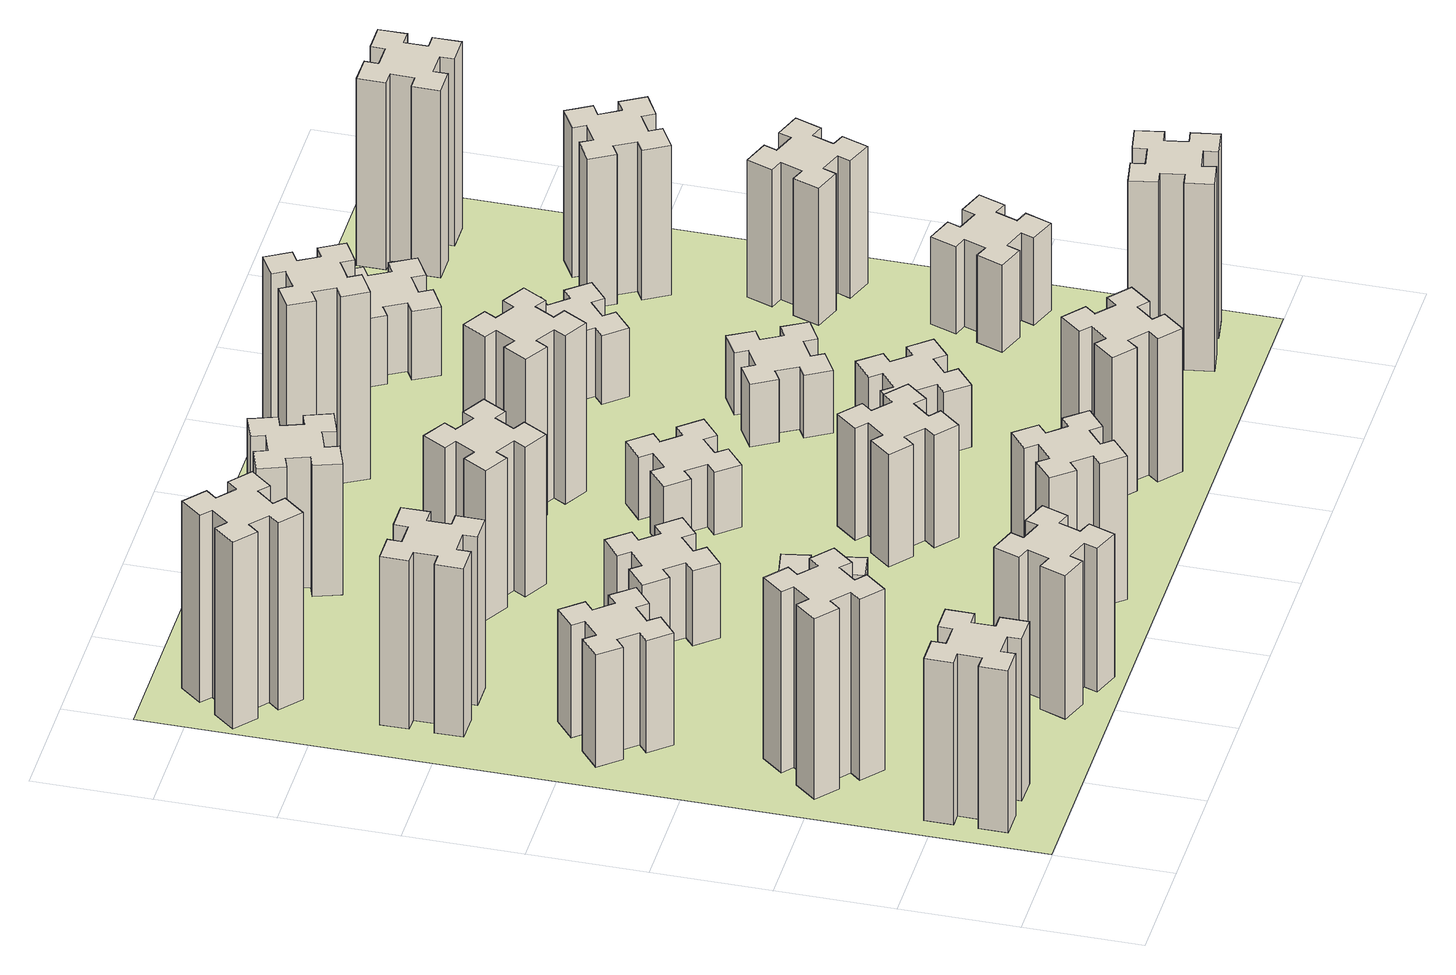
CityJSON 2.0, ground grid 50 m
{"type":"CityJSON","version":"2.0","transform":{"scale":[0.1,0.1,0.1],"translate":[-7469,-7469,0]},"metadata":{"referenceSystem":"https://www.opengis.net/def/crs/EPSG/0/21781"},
"CityObjects":{
"building1":{"type":"Building","attributes":{"class":"1000","function":"1000","usage":"1000","yearOfConstruction":2016,"roofType":"1000","measuredHeight":78,"storeysAboveGround":30,"storeysBelowGround":0},"geometry":[{"type":"Solid","lod":"1","boundaries":[[[[0,1,2,3,4,5,6,7,8,9,10,11,12,13,14,15,16,17,18,19]],[[17,16,20,21]],[[16,15,22,20]],[[15,14,23,22]],[[14,13,24,23]],[[13,12,25,24]],[[12,11,26,25]],[[11,10,27,26]],[[10,9,28,27]],[[9,8,29,28]],[[8,7,30,29]],[[7,6,31,30]],[[6,5,32,31]],[[5,4,33,32]],[[4,3,34,33]],[[3,2,35,34]],[[2,1,36,35]],[[1,0,37,36]],[[0,19,38,37]],[[19,18,39,38]],[[18,17,21,39]],[[24,25,26,27,28,29,30,31,32,33,34,35,36,37,38,39,21,20,22,23]]]]}]},
"building2":{"type":"Building","attributes":{"class":"1000","function":"1000","usage":"1000","yearOfConstruction":2016,"roofType":"1000","measuredHeight":87,"storeysAboveGround":30,"storeysBelowGround":0},"geometry":[{"type":"Solid","lod":"1","boundaries":[[[[40,41,42,43,44,45,46,47,48,49,50,51,52,53,54,55,56,57,58,59]],[[57,56,60,61]],[[56,55,62,60]],[[55,54,63,62]],[[54,53,64,63]],[[53,52,65,64]],[[52,51,66,65]],[[51,50,67,66]],[[50,49,68,67]],[[49,48,69,68]],[[48,47,70,69]],[[47,46,71,70]],[[46,45,72,71]],[[45,44,73,72]],[[44,43,74,73]],[[43,42,75,74]],[[42,41,76,75]],[[41,40,77,76]],[[40,59,78,77]],[[59,58,79,78]],[[58,57,61,79]],[[64,65,66,67,68,69,70,71,72,73,74,75,76,77,78,79,61,60,62,63]]]]}]},
"building3":{"type":"Building","attributes":{"class":"1000","function":"1000","usage":"1000","yearOfConstruction":2016,"roofType":"1000","measuredHeight":54,"storeysAboveGround":30,"storeysBelowGround":0},"geometry":[{"type":"Solid","lod":"1","boundaries":[[[[80,81,82,83,84,85,86,87,88,89,90,91,92,93,94,95,96,97,98,99]],[[97,96,100,101]],[[96,95,102,100]],[[95,94,103,102]],[[94,93,104,103]],[[93,92,105,104]],[[92,91,106,105]],[[91,90,107,106]],[[90,89,108,107]],[[89,88,109,108]],[[88,87,110,109]],[[87,86,111,110]],[[86,85,112,111]],[[85,84,113,112]],[[84,83,114,113]],[[83,82,115,114]],[[82,81,116,115]],[[81,80,117,116]],[[80,99,118,117]],[[99,98,119,118]],[[98,97,101,119]],[[104,105,106,107,108,109,110,111,112,113,114,115,116,117,118,119,101,100,102,103]]]]}]},
"building4":{"type":"Building","attributes":{"class":"1000","function":"1000","usage":"1000","yearOfConstruction":2016,"roofType":"1000","measuredHeight":81,"storeysAboveGround":30,"storeysBelowGround":0},"geometry":[{"type":"Solid","lod":"1","boundaries":[[[[120,121,122,123,124,125,126,127,128,129,130,131,132,133,134,135,136,137,138,139]],[[137,136,140,141]],[[136,135,142,140]],[[135,134,143,142]],[[134,133,144,143]],[[133,132,145,144]],[[132,131,146,145]],[[131,130,147,146]],[[130,129,148,147]],[[129,128,149,148]],[[128,127,150,149]],[[127,126,151,150]],[[126,125,152,151]],[[125,124,153,152]],[[124,123,154,153]],[[123,122,155,154]],[[122,121,156,155]],[[121,120,157,156]],[[120,139,158,157]],[[139,138,159,158]],[[138,137,141,159]],[[144,145,146,147,148,149,150,151,152,153,154,155,156,157,158,159,141,140,142,143]]]]}]},
"building5":{"type":"Building","attributes":{"class":"1000","function":"1000","usage":"1000","yearOfConstruction":2016,"roofType":"1000","measuredHeight":69,"storeysAboveGround":30,"storeysBelowGround":0},"geometry":[{"type":"Solid","lod":"1","boundaries":[[[[160,161,162,163,164,165,166,167,168,169,170,171,172,173,174,175,176,177,178,179]],[[177,176,180,181]],[[176,175,182,180]],[[175,174,183,182]],[[174,173,184,183]],[[173,172,185,184]],[[172,171,186,185]],[[171,170,187,186]],[[170,169,188,187]],[[169,168,189,188]],[[168,167,190,189]],[[167,166,191,190]],[[166,165,192,191]],[[165,164,193,192]],[[164,163,194,193]],[[163,162,195,194]],[[162,161,196,195]],[[161,160,197,196]],[[160,179,198,197]],[[179,178,199,198]],[[178,177,181,199]],[[184,185,186,187,188,189,190,191,192,193,194,195,196,197,198,199,181,180,182,183]]]]}]},
"building6":{"type":"Building","attributes":{"class":"1000","function":"1000","usage":"1000","yearOfConstruction":2016,"roofType":"1000","measuredHeight":90,"storeysAboveGround":30,"storeysBelowGround":0},"geometry":[{"type":"Solid","lod":"1","boundaries":[[[[200,201,202,203,204,205,206,207,208,209,210,211,212,213,214,215,216,217,218,219]],[[217,216,220,221]],[[216,215,222,220]],[[215,214,223,222]],[[214,213,224,223]],[[213,212,225,224]],[[212,211,226,225]],[[211,210,227,226]],[[210,209,228,227]],[[209,208,229,228]],[[208,207,230,229]],[[207,206,231,230]],[[206,205,232,231]],[[205,204,233,232]],[[204,203,234,233]],[[203,202,235,234]],[[202,201,236,235]],[[201,200,237,236]],[[200,219,238,237]],[[219,218,239,238]],[[218,217,221,239]],[[224,225,226,227,228,229,230,231,232,233,234,235,236,237,238,239,221,220,222,223]]]]}]},
"building7":{"type":"Building","attributes":{"class":"1000","function":"1000","usage":"1000","yearOfConstruction":2016,"roofType":"1000","measuredHeight":33,"storeysAboveGround":30,"storeysBelowGround":0},"geometry":[{"type":"Solid","lod":"1","boundaries":[[[[240,241,242,243,244,245,246,247,248,249,250,251,252,253,254,255,256,257,258,259]],[[257,256,260,261]],[[256,255,262,260]],[[255,254,263,262]],[[254,253,264,263]],[[253,252,265,264]],[[252,251,266,265]],[[251,250,267,266]],[[250,249,268,267]],[[249,248,269,268]],[[248,247,270,269]],[[247,246,271,270]],[[246,245,272,271]],[[245,244,273,272]],[[244,243,274,273]],[[243,242,275,274]],[[242,241,276,275]],[[241,240,277,276]],[[240,259,278,277]],[[259,258,279,278]],[[258,257,261,279]],[[264,265,266,267,268,269,270,271,272,273,274,275,276,277,278,279,261,260,262,263]]]]}]},
"building8":{"type":"Building","attributes":{"class":"1000","function":"1000","usage":"1000","yearOfConstruction":2016,"roofType":"1000","measuredHeight":36,"storeysAboveGround":30,"storeysBelowGround":0},"geometry":[{"type":"Solid","lod":"1","boundaries":[[[[280,281,282,283,284,285,286,287,288,289,290,291,292,293,294,295,296,297,298,299]],[[297,296,300,301]],[[296,295,302,300]],[[295,294,303,302]],[[294,293,304,303]],[[293,292,305,304]],[[292,291,306,305]],[[291,290,307,306]],[[290,289,308,307]],[[289,288,309,308]],[[288,287,310,309]],[[287,286,311,310]],[[286,285,312,311]],[[285,284,313,312]],[[284,283,314,313]],[[283,282,315,314]],[[282,281,316,315]],[[281,280,317,316]],[[280,299,318,317]],[[299,298,319,318]],[[298,297,301,319]],[[304,305,306,307,308,309,310,311,312,313,314,315,316,317,318,319,301,300,302,303]]]]}]},
"building9":{"type":"Building","attributes":{"class":"1000","function":"1000","usage":"1000","yearOfConstruction":2016,"roofType":"1000","measuredHeight":69,"storeysAboveGround":30,"storeysBelowGround":0},"geometry":[{"type":"Solid","lod":"1","boundaries":[[[[320,321,322,323,324,325,326,327,328,329,330,331,332,333,334,335,336,337,338,339]],[[337,336,340,341]],[[336,335,342,340]],[[335,334,343,342]],[[334,333,344,343]],[[333,332,345,344]],[[332,331,346,345]],[[331,330,347,346]],[[330,329,348,347]],[[329,328,349,348]],[[328,327,350,349]],[[327,326,351,350]],[[326,325,352,351]],[[325,324,353,352]],[[324,323,354,353]],[[323,322,355,354]],[[322,321,356,355]],[[321,320,357,356]],[[320,339,358,357]],[[339,338,359,358]],[[338,337,341,359]],[[344,345,346,347,348,349,350,351,352,353,354,355,356,357,358,359,341,340,342,343]]]]}]},
"building10":{"type":"Building","attributes":{"class":"1000","function":"1000","usage":"1000","yearOfConstruction":2016,"roofType":"1000","measuredHeight":72,"storeysAboveGround":30,"storeysBelowGround":0},"geometry":[{"type":"Solid","lod":"1","boundaries":[[[[360,361,362,363,364,365,366,367,368,369,370,371,372,373,374,375,376,377,378,379]],[[377,376,380,381]],[[376,375,382,380]],[[375,374,383,382]],[[374,373,384,383]],[[373,372,385,384]],[[372,371,386,385]],[[371,370,387,386]],[[370,369,388,387]],[[369,368,389,388]],[[368,367,390,389]],[[367,366,391,390]],[[366,365,392,391]],[[365,364,393,392]],[[364,363,394,393]],[[363,362,395,394]],[[362,361,396,395]],[[361,360,397,396]],[[360,379,398,397]],[[379,378,399,398]],[[378,377,381,399]],[[384,385,386,387,388,389,390,391,392,393,394,395,396,397,398,399,381,380,382,383]]]]}]},
"building11":{"type":"Building","attributes":{"class":"1000","function":"1000","usage":"1000","yearOfConstruction":2016,"roofType":"1000","measuredHeight":63,"storeysAboveGround":30,"storeysBelowGround":0},"geometry":[{"type":"Solid","lod":"1","boundaries":[[[[400,401,402,403,404,405,406,407,408,409,410,411,412,413,414,415,416,417,418,419]],[[417,416,420,421]],[[416,415,422,420]],[[415,414,423,422]],[[414,413,424,423]],[[413,412,425,424]],[[412,411,426,425]],[[411,410,427,426]],[[410,409,428,427]],[[409,408,429,428]],[[408,407,430,429]],[[407,406,431,430]],[[406,405,432,431]],[[405,404,433,432]],[[404,403,434,433]],[[403,402,435,434]],[[402,401,436,435]],[[401,400,437,436]],[[400,419,438,437]],[[419,418,439,438]],[[418,417,421,439]],[[424,425,426,427,428,429,430,431,432,433,434,435,436,437,438,439,421,420,422,423]]]]}]},
"building12":{"type":"Building","attributes":{"class":"1000","function":"1000","usage":"1000","yearOfConstruction":2016,"roofType":"1000","measuredHeight":54,"storeysAboveGround":30,"storeysBelowGround":0},"geometry":[{"type":"Solid","lod":"1","boundaries":[[[[440,441,442,443,444,445,446,447,448,449,450,451,452,453,454,455,456,457,458,459]],[[457,456,460,461]],[[456,455,462,460]],[[455,454,463,462]],[[454,453,464,463]],[[453,452,465,464]],[[452,451,466,465]],[[451,450,467,466]],[[450,449,468,467]],[[449,448,469,468]],[[448,447,470,469]],[[447,446,471,470]],[[446,445,472,471]],[[445,444,473,472]],[[444,443,474,473]],[[443,442,475,474]],[[442,441,476,475]],[[441,440,477,476]],[[440,459,478,477]],[[459,458,479,478]],[[458,457,461,479]],[[464,465,466,467,468,469,470,471,472,473,474,475,476,477,478,479,461,460,462,463]]]]}]},
"building13":{"type":"Building","attributes":{"class":"1000","function":"1000","usage":"1000","yearOfConstruction":2016,"roofType":"1000","measuredHeight":30,"storeysAboveGround":30,"storeysBelowGround":0},"geometry":[{"type":"Solid","lod":"1","boundaries":[[[[480,481,482,483,484,485,486,487,488,489,490,491,492,493,494,495,496,497,498,499]],[[497,496,500,501]],[[496,495,502,500]],[[495,494,503,502]],[[494,493,504,503]],[[493,492,505,504]],[[492,491,506,505]],[[491,490,507,506]],[[490,489,508,507]],[[489,488,509,508]],[[488,487,510,509]],[[487,486,511,510]],[[486,485,512,511]],[[485,484,513,512]],[[484,483,514,513]],[[483,482,515,514]],[[482,481,516,515]],[[481,480,517,516]],[[480,499,518,517]],[[499,498,519,518]],[[498,497,501,519]],[[504,505,506,507,508,509,510,511,512,513,514,515,516,517,518,519,501,500,502,503]]]]}]},
"building14":{"type":"Building","attributes":{"class":"1000","function":"1000","usage":"1000","yearOfConstruction":2016,"roofType":"1000","measuredHeight":81,"storeysAboveGround":30,"storeysBelowGround":0},"geometry":[{"type":"Solid","lod":"1","boundaries":[[[[520,521,522,523,524,525,526,527,528,529,530,531,532,533,534,535,536,537,538,539]],[[537,536,540,541]],[[536,535,542,540]],[[535,534,543,542]],[[534,533,544,543]],[[533,532,545,544]],[[532,531,546,545]],[[531,530,547,546]],[[530,529,548,547]],[[529,528,549,548]],[[528,527,550,549]],[[527,526,551,550]],[[526,525,552,551]],[[525,524,553,552]],[[524,523,554,553]],[[523,522,555,554]],[[522,521,556,555]],[[521,520,557,556]],[[520,539,558,557]],[[539,538,559,558]],[[538,537,541,559]],[[544,545,546,547,548,549,550,551,552,553,554,555,556,557,558,559,541,540,542,543]]]]}]},
"building15":{"type":"Building","attributes":{"class":"1000","function":"1000","usage":"1000","yearOfConstruction":2016,"roofType":"1000","measuredHeight":69,"storeysAboveGround":30,"storeysBelowGround":0},"geometry":[{"type":"Solid","lod":"1","boundaries":[[[[560,561,562,563,564,565,566,567,568,569,570,571,572,573,574,575,576,577,578,579]],[[577,576,580,581]],[[576,575,582,580]],[[575,574,583,582]],[[574,573,584,583]],[[573,572,585,584]],[[572,571,586,585]],[[571,570,587,586]],[[570,569,588,587]],[[569,568,589,588]],[[568,567,590,589]],[[567,566,591,590]],[[566,565,592,591]],[[565,564,593,592]],[[564,563,594,593]],[[563,562,595,594]],[[562,561,596,595]],[[561,560,597,596]],[[560,579,598,597]],[[579,578,599,598]],[[578,577,581,599]],[[584,585,586,587,588,589,590,591,592,593,594,595,596,597,598,599,581,580,582,583]]]]}]},
"building16":{"type":"Building","attributes":{"class":"1000","function":"1000","usage":"1000","yearOfConstruction":2016,"roofType":"1000","measuredHeight":90,"storeysAboveGround":30,"storeysBelowGround":0},"geometry":[{"type":"Solid","lod":"1","boundaries":[[[[600,601,602,603,604,605,606,607,608,609,610,611,612,613,614,615,616,617,618,619]],[[617,616,620,621]],[[616,615,622,620]],[[615,614,623,622]],[[614,613,624,623]],[[613,612,625,624]],[[612,611,626,625]],[[611,610,627,626]],[[610,609,628,627]],[[609,608,629,628]],[[608,607,630,629]],[[607,606,631,630]],[[606,605,632,631]],[[605,604,633,632]],[[604,603,634,633]],[[603,602,635,634]],[[602,601,636,635]],[[601,600,637,636]],[[600,619,638,637]],[[619,618,639,638]],[[618,617,621,639]],[[624,625,626,627,628,629,630,631,632,633,634,635,636,637,638,639,621,620,622,623]]]]}]},
"building17":{"type":"Building","attributes":{"class":"1000","function":"1000","usage":"1000","yearOfConstruction":2016,"roofType":"1000","measuredHeight":30,"storeysAboveGround":30,"storeysBelowGround":0},"geometry":[{"type":"Solid","lod":"1","boundaries":[[[[640,641,642,643,644,645,646,647,648,649,650,651,652,653,654,655,656,657,658,659]],[[657,656,660,661]],[[656,655,662,660]],[[655,654,663,662]],[[654,653,664,663]],[[653,652,665,664]],[[652,651,666,665]],[[651,650,667,666]],[[650,649,668,667]],[[649,648,669,668]],[[648,647,670,669]],[[647,646,671,670]],[[646,645,672,671]],[[645,644,673,672]],[[644,643,674,673]],[[643,642,675,674]],[[642,641,676,675]],[[641,640,677,676]],[[640,659,678,677]],[[659,658,679,678]],[[658,657,661,679]],[[664,665,666,667,668,669,670,671,672,673,674,675,676,677,678,679,661,660,662,663]]]]}]},
"building18":{"type":"Building","attributes":{"class":"1000","function":"1000","usage":"1000","yearOfConstruction":2016,"roofType":"1000","measuredHeight":30,"storeysAboveGround":30,"storeysBelowGround":0},"geometry":[{"type":"Solid","lod":"1","boundaries":[[[[680,681,682,683,684,685,686,687,688,689,690,691,692,693,694,695,696,697,698,699]],[[697,696,700,701]],[[696,695,702,700]],[[695,694,703,702]],[[694,693,704,703]],[[693,692,705,704]],[[692,691,706,705]],[[691,690,707,706]],[[690,689,708,707]],[[689,688,709,708]],[[688,687,710,709]],[[687,686,711,710]],[[686,685,712,711]],[[685,684,713,712]],[[684,683,714,713]],[[683,682,715,714]],[[682,681,716,715]],[[681,680,717,716]],[[680,699,718,717]],[[699,698,719,718]],[[698,697,701,719]],[[704,705,706,707,708,709,710,711,712,713,714,715,716,717,718,719,701,700,702,703]]]]}]},
"building19":{"type":"Building","attributes":{"class":"1000","function":"1000","usage":"1000","yearOfConstruction":2016,"roofType":"1000","measuredHeight":33,"storeysAboveGround":30,"storeysBelowGround":0},"geometry":[{"type":"Solid","lod":"1","boundaries":[[[[720,721,722,723,724,725,726,727,728,729,730,731,732,733,734,735,736,737,738,739]],[[737,736,740,741]],[[736,735,742,740]],[[735,734,743,742]],[[734,733,744,743]],[[733,732,745,744]],[[732,731,746,745]],[[731,730,747,746]],[[730,729,748,747]],[[729,728,749,748]],[[728,727,750,749]],[[727,726,751,750]],[[726,725,752,751]],[[725,724,753,752]],[[724,723,754,753]],[[723,722,755,754]],[[722,721,756,755]],[[721,720,757,756]],[[720,739,758,757]],[[739,738,759,758]],[[738,737,741,759]],[[744,745,746,747,748,749,750,751,752,753,754,755,756,757,758,759,741,740,742,743]]]]}]},
"building20":{"type":"Building","attributes":{"class":"1000","function":"1000","usage":"1000","yearOfConstruction":2016,"roofType":"1000","measuredHeight":90,"storeysAboveGround":30,"storeysBelowGround":0},"geometry":[{"type":"Solid","lod":"1","boundaries":[[[[760,761,762,763,764,765,766,767,768,769,770,771,772,773,774,775,776,777,778,779]],[[777,776,780,781]],[[776,775,782,780]],[[775,774,783,782]],[[774,773,784,783]],[[773,772,785,784]],[[772,771,786,785]],[[771,770,787,786]],[[770,769,788,787]],[[769,768,789,788]],[[768,767,790,789]],[[767,766,791,790]],[[766,765,792,791]],[[765,764,793,792]],[[764,763,794,793]],[[763,762,795,794]],[[762,761,796,795]],[[761,760,797,796]],[[760,779,798,797]],[[779,778,799,798]],[[778,777,781,799]],[[784,785,786,787,788,789,790,791,792,793,794,795,796,797,798,799,781,780,782,783]]]]}]},
"building21":{"type":"Building","attributes":{"class":"1000","function":"1000","usage":"1000","yearOfConstruction":2016,"roofType":"1000","measuredHeight":33,"storeysAboveGround":30,"storeysBelowGround":0},"geometry":[{"type":"Solid","lod":"1","boundaries":[[[[800,801,802,803,804,805,806,807,808,809,810,811,812,813,814,815,816,817,818,819]],[[817,816,820,821]],[[816,815,822,820]],[[815,814,823,822]],[[814,813,824,823]],[[813,812,825,824]],[[812,811,826,825]],[[811,810,827,826]],[[810,809,828,827]],[[809,808,829,828]],[[808,807,830,829]],[[807,806,831,830]],[[806,805,832,831]],[[805,804,833,832]],[[804,803,834,833]],[[803,802,835,834]],[[802,801,836,835]],[[801,800,837,836]],[[800,819,838,837]],[[819,818,839,838]],[[818,817,821,839]],[[824,825,826,827,828,829,830,831,832,833,834,835,836,837,838,839,821,820,822,823]]]]}]},
"building22":{"type":"Building","attributes":{"class":"1000","function":"1000","usage":"1000","yearOfConstruction":2016,"roofType":"1000","measuredHeight":42,"storeysAboveGround":30,"storeysBelowGround":0},"geometry":[{"type":"Solid","lod":"1","boundaries":[[[[840,841,842,843,844,845,846,847,848,849,850,851,852,853,854,855,856,857,858,859]],[[857,856,860,861]],[[856,855,862,860]],[[855,854,863,862]],[[854,853,864,863]],[[853,852,865,864]],[[852,851,866,865]],[[851,850,867,866]],[[850,849,868,867]],[[849,848,869,868]],[[848,847,870,869]],[[847,846,871,870]],[[846,845,872,871]],[[845,844,873,872]],[[844,843,874,873]],[[843,842,875,874]],[[842,841,876,875]],[[841,840,877,876]],[[840,859,878,877]],[[859,858,879,878]],[[858,857,861,879]],[[864,865,866,867,868,869,870,871,872,873,874,875,876,877,878,879,861,860,862,863]]]]}]},
"building23":{"type":"Building","attributes":{"class":"1000","function":"1000","usage":"1000","yearOfConstruction":2016,"roofType":"1000","measuredHeight":66,"storeysAboveGround":30,"storeysBelowGround":0},"geometry":[{"type":"Solid","lod":"1","boundaries":[[[[880,881,882,883,884,885,886,887,888,889,890,891,892,893,894,895,896,897,898,899]],[[897,896,900,901]],[[896,895,902,900]],[[895,894,903,902]],[[894,893,904,903]],[[893,892,905,904]],[[892,891,906,905]],[[891,890,907,906]],[[890,889,908,907]],[[889,888,909,908]],[[888,887,910,909]],[[887,886,911,910]],[[886,885,912,911]],[[885,884,913,912]],[[884,883,914,913]],[[883,882,915,914]],[[882,881,916,915]],[[881,880,917,916]],[[880,899,918,917]],[[899,898,919,918]],[[898,897,901,919]],[[904,905,906,907,908,909,910,911,912,913,914,915,916,917,918,919,901,900,902,903]]]]}]},
"building24":{"type":"Building","attributes":{"class":"1000","function":"1000","usage":"1000","yearOfConstruction":2016,"roofType":"1000","measuredHeight":72,"storeysAboveGround":30,"storeysBelowGround":0},"geometry":[{"type":"Solid","lod":"1","boundaries":[[[[920,921,922,923,924,925,926,927,928,929,930,931,932,933,934,935,936,937,938,939]],[[937,936,940,941]],[[936,935,942,940]],[[935,934,943,942]],[[934,933,944,943]],[[933,932,945,944]],[[932,931,946,945]],[[931,930,947,946]],[[930,929,948,947]],[[929,928,949,948]],[[928,927,950,949]],[[927,926,951,950]],[[926,925,952,951]],[[925,924,953,952]],[[924,923,954,953]],[[923,922,955,954]],[[922,921,956,955]],[[921,920,957,956]],[[920,939,958,957]],[[939,938,959,958]],[[938,937,941,959]],[[944,945,946,947,948,949,950,951,952,953,954,955,956,957,958,959,941,940,942,943]]]]}]},
"building25":{"type":"Building","attributes":{"class":"1000","function":"1000","usage":"1000","yearOfConstruction":2016,"roofType":"1000","measuredHeight":90,"storeysAboveGround":30,"storeysBelowGround":0},"geometry":[{"type":"Solid","lod":"1","boundaries":[[[[960,961,962,963,964,965,966,967,968,969,970,971,972,973,974,975,976,977,978,979]],[[977,976,980,981]],[[976,975,982,980]],[[975,974,983,982]],[[974,973,984,983]],[[973,972,985,984]],[[972,971,986,985]],[[971,970,987,986]],[[970,969,988,987]],[[969,968,989,988]],[[968,967,990,989]],[[967,966,991,990]],[[966,965,992,991]],[[965,964,993,992]],[[964,963,994,993]],[[963,962,995,994]],[[962,961,996,995]],[[961,960,997,996]],[[960,979,998,997]],[[979,978,999,998]],[[978,977,981,999]],[[984,985,986,987,988,989,990,991,992,993,994,995,996,997,998,999,981,980,982,983]]]]}]},
"landuse1":{"type":"LandUse","attributes":{"name":"plot1","function":"1010"},"geometry":[{"type":"MultiSurface","lod":"1","boundaries":[[[1000,1001,1002,1003]]]}]}
},
"vertices":[
[165,425,0],[165,325,0],[105,325,0],[105,205,0],[225,205,0],[225,265,0],[325,265,0],[325,205,0],[445,205,0],[445,325,0],[385,325,0],[385,425,0],[445,425,0],[445,545,0],[325,545,0],[325,485,0],[225,485,0],[225,545,0],[105,545,0],[105,425,0],[225,485,780],[225,545,780],[325,485,780],[325,545,780],[445,545,780],[445,425,780],[385,425,780],[385,325,780],[445,325,780],[445,205,780],[325,205,780],[325,265,780],[225,265,780],[225,205,780],[105,205,780],[105,325,780],[165,325,780],[165,425,780],[105,425,780],[105,545,780],
[484,1067,0],[408,1132,0],[446,1178,0],[354,1255,0],[277,1163,0],[323,1124,0],[259,1048,0],[213,1086,0],[136,994,0],[228,917,0],[266,963,0],[343,899,0],[304,853,0],[396,776,0],[473,868,0],[427,906,0],[492,983,0],[538,944,0],[615,1036,0],[523,1113,0],[492,983,870],[538,944,870],[427,906,870],[473,868,870],[396,776,870],[304,853,870],[343,899,870],[266,963,870],[228,917,870],[136,994,870],[213,1086,870],[259,1048,870],[323,1124,870],[277,1163,870],[354,1255,870],[446,1178,870],[408,1132,870],[484,1067,870],[523,1113,870],[615,1036,870],
[492,1888,0],[427,1964,0],[473,2003,0],[396,2095,0],[304,2018,0],[343,1972,0],[266,1907,0],[228,1953,0],[136,1876,0],[213,1784,0],[259,1823,0],[323,1746,0],[277,1708,0],[354,1616,0],[446,1693,0],[408,1739,0],[484,1803,0],[523,1757,0],[615,1834,0],[538,1926,0],[484,1803,540],[523,1757,540],[408,1739,540],[446,1693,540],[354,1616,540],[277,1708,540],[323,1746,540],[259,1823,540],[213,1784,540],[136,1876,540],[228,1953,540],[266,1907,540],[343,1972,540],[304,2018,540],[396,2095,540],[473,2003,540],[427,1964,540],[492,1888,540],[538,1926,540],[615,1834,540],
[485,2545,0],[485,2645,0],[545,2645,0],[545,2765,0],[425,2765,0],[425,2705,0],[325,2705,0],[325,2765,0],[205,2765,0],[205,2645,0],[265,2645,0],[265,2545,0],[205,2545,0],[205,2425,0],[325,2425,0],[325,2485,0],[425,2485,0],[425,2425,0],[545,2425,0],[545,2545,0],[425,2485,810],[425,2425,810],[325,2485,810],[325,2425,810],[205,2425,810],[205,2545,810],[265,2545,810],[265,2645,810],[205,2645,810],[205,2765,810],[325,2765,810],[325,2705,810],[425,2705,810],[425,2765,810],[545,2765,810],[545,2645,810],[485,2645,810],[485,2545,810],[545,2545,810],[545,2425,810],
[1029,360,0],[995,266,0],[939,287,0],[897,174,0],[1010,133,0],[1031,189,0],[1125,155,0],[1104,99,0],[1217,57,0],[1258,170,0],[1202,191,0],[1236,285,0],[1292,264,0],[1333,377,0],[1220,418,0],[1200,362,0],[1106,396,0],[1127,452,0],[1014,493,0],[973,380,0],[1106,396,690],[1127,452,690],[1200,362,690],[1220,418,690],[1333,377,690],[1292,264,690],[1236,285,690],[1202,191,690],[1258,170,690],[1217,57,690],[1104,99,690],[1125,155,690],[1031,189,690],[1010,133,690],[897,174,690],[939,287,690],[995,266,690],[1029,360,690],[973,380,690],[1014,493,690],
[384,3387,0],[308,3452,0],[346,3498,0],[254,3575,0],[177,3483,0],[223,3444,0],[159,3368,0],[113,3406,0],[36,3314,0],[128,3237,0],[166,3283,0],[243,3219,0],[204,3173,0],[296,3096,0],[373,3188,0],[327,3226,0],[392,3303,0],[438,3264,0],[515,3356,0],[423,3433,0],[392,3303,900],[438,3264,900],[327,3226,900],[373,3188,900],[296,3096,900],[204,3173,900],[243,3219,900],[166,3283,900],[128,3237,900],[36,3314,900],[113,3406,900],[159,3368,900],[223,3444,900],[177,3483,900],[254,3575,900],[346,3498,900],[308,3452,900],[384,3387,900],[423,3433,900],[515,3356,900],
[1145,1332,0],[1047,1315,0],[1037,1374,0],[918,1353,0],[939,1235,0],[998,1245,0],[1016,1147,0],[957,1137,0],[977,1018,0],[1096,1039,0],[1085,1098,0],[1184,1116,0],[1194,1057,0],[1312,1077,0],[1291,1196,0],[1232,1185,0],[1215,1284,0],[1274,1294,0],[1253,1412,0],[1135,1391,0],[1215,1284,330],[1274,1294,330],[1232,1185,330],[1291,1196,330],[1312,1077,330],[1194,1057,330],[1184,1116,330],[1085,1098,330],[1096,1039,330],[977,1018,330],[957,1137,330],[1016,1147,330],[998,1245,330],[939,1235,330],[918,1353,330],[1037,1374,330],[1047,1315,330],[1145,1332,330],[1135,1391,330],[1253,1412,330],
[1083,1972,0],[1006,1907,0],[968,1953,0],[876,1876,0],[953,1784,0],[999,1823,0],[1063,1746,0],[1017,1708,0],[1094,1616,0],[1186,1693,0],[1148,1739,0],[1224,1803,0],[1263,1757,0],[1355,1834,0],[1278,1926,0],[1232,1888,0],[1167,1964,0],[1213,2003,0],[1136,2095,0],[1044,2018,0],[1167,1964,360],[1213,2003,360],[1232,1888,360],[1278,1926,360],[1355,1834,360],[1263,1757,360],[1224,1803,360],[1148,1739,360],[1186,1693,360],[1094,1616,360],[1017,1708,360],[1063,1746,360],[999,1823,360],[953,1784,360],[876,1876,360],[968,1953,360],[1006,1907,360],[1083,1972,360],[1044,2018,360],[1136,2095,360],
[1639,343,0],[1703,266,0],[1657,228,0],[1734,136,0],[1826,213,0],[1788,259,0],[1864,323,0],[1903,277,0],[1995,354,0],[1918,446,0],[1872,408,0],[1807,484,0],[1853,523,0],[1776,615,0],[1684,538,0],[1723,492,0],[1646,427,0],[1608,473,0],[1516,396,0],[1593,304,0],[1646,427,690],[1608,473,690],[1723,492,690],[1684,538,690],[1776,615,690],[1853,523,690],[1807,484,690],[1872,408,690],[1918,446,690],[1995,354,690],[1903,277,690],[1864,323,690],[1788,259,690],[1826,213,690],[1734,136,690],[1657,228,690],[1703,266,690],[1639,343,690],[1593,304,690],[1516,396,690],
[1314,2666,0],[1227,2716,0],[1257,2768,0],[1153,2828,0],[1093,2724,0],[1145,2694,0],[1095,2607,0],[1043,2637,0],[983,2533,0],[1087,2473,0],[1117,2525,0],[1204,2475,0],[1174,2423,0],[1278,2363,0],[1338,2467,0],[1286,2497,0],[1336,2584,0],[1388,2554,0],[1448,2658,0],[1344,2718,0],[1336,2584,720],[1388,2554,720],[1286,2497,720],[1338,2467,720],[1278,2363,720],[1174,2423,720],[1204,2475,720],[1117,2525,720],[1087,2473,720],[983,2533,720],[1043,2637,720],[1095,2607,720],[1145,2694,720],[1093,2724,720],[1153,2828,720],[1257,2768,720],[1227,2716,720],[1314,2666,720],[1344,2718,720],[1448,2658,720],
[1125,3456,0],[1031,3422,0],[1010,3478,0],[897,3437,0],[939,3324,0],[995,3345,0],[1029,3251,0],[973,3230,0],[1014,3117,0],[1127,3159,0],[1106,3215,0],[1200,3249,0],[1220,3193,0],[1333,3234,0],[1292,3347,0],[1236,3326,0],[1202,3420,0],[1258,3440,0],[1217,3553,0],[1104,3512,0],[1202,3420,630],[1258,3440,630],[1236,3326,630],[1292,3347,630],[1333,3234,630],[1220,3193,630],[1200,3249,630],[1106,3215,630],[1127,3159,630],[1014,3117,630],[973,3230,630],[1029,3251,630],[995,3345,630],[939,3324,630],[897,3437,630],[1010,3478,630],[1031,3422,630],[1125,3456,630],[1104,3512,630],[1217,3553,630],
[1846,1063,0],[1923,999,0],[1884,953,0],[1976,876,0],[2053,968,0],[2007,1006,0],[2072,1083,0],[2118,1044,0],[2195,1136,0],[2103,1213,0],[2064,1167,0],[1988,1232,0],[2026,1278,0],[1934,1355,0],[1857,1263,0],[1903,1224,0],[1839,1148,0],[1793,1186,0],[1716,1094,0],[1808,1017,0],[1839,1148,540],[1793,1186,540],[1903,1224,540],[1857,1263,540],[1934,1355,540],[2026,1278,540],[1988,1232,540],[2064,1167,540],[2103,1213,540],[2195,1136,540],[2118,1044,540],[2072,1083,540],[2007,1006,540],[2053,968,540],[1976,876,540],[1884,953,540],[1923,999,540],[1846,1063,540],[1808,1017,540],[1716,1094,540],
[1972,1988,0],[1907,2064,0],[1953,2103,0],[1876,2195,0],[1784,2118,0],[1823,2072,0],[1746,2007,0],[1708,2053,0],[1616,1976,0],[1693,1884,0],[1739,1923,0],[1803,1846,0],[1757,1808,0],[1834,1716,0],[1926,1793,0],[1888,1839,0],[1964,1903,0],[2003,1857,0],[2095,1934,0],[2018,2026,0],[1964,1903,300],[2003,1857,300],[1888,1839,300],[1926,1793,300],[1834,1716,300],[1757,1808,300],[1803,1846,300],[1739,1923,300],[1693,1884,300],[1616,1976,300],[1708,2053,300],[1746,2007,300],[1823,2072,300],[1784,2118,300],[1876,2195,300],[1953,2103,300],[1907,2064,300],[1972,1988,300],[2018,2026,300],[2095,1934,300],
[1926,2497,0],[1976,2584,0],[2028,2554,0],[2088,2658,0],[1984,2718,0],[1954,2666,0],[1867,2716,0],[1897,2768,0],[1793,2828,0],[1733,2724,0],[1785,2694,0],[1735,2607,0],[1683,2637,0],[1623,2533,0],[1727,2473,0],[1757,2525,0],[1844,2475,0],[1814,2423,0],[1918,2363,0],[1978,2467,0],[1844,2475,810],[1814,2423,810],[1757,2525,810],[1727,2473,810],[1623,2533,810],[1683,2637,810],[1735,2607,810],[1785,2694,810],[1733,2724,810],[1793,2828,810],[1897,2768,810],[1867,2716,810],[1954,2666,810],[1984,2718,810],[2088,2658,810],[2028,2554,810],[1976,2584,810],[1926,2497,810],[1978,2467,810],[1918,2363,810],
[2486,323,0],[2563,259,0],[2524,213,0],[2616,136,0],[2693,228,0],[2647,266,0],[2712,343,0],[2758,304,0],[2835,396,0],[2743,473,0],[2704,427,0],[2628,492,0],[2666,538,0],[2574,615,0],[2497,523,0],[2543,484,0],[2479,408,0],[2433,446,0],[2356,354,0],[2448,277,0],[2479,408,690],[2433,446,690],[2543,484,690],[2497,523,690],[2574,615,690],[2666,538,690],[2628,492,690],[2704,427,690],[2743,473,690],[2835,396,690],[2758,304,690],[2712,343,690],[2647,266,690],[2693,228,690],[2616,136,690],[2524,213,690],[2563,259,690],[2486,323,690],[2448,277,690],[2356,354,690],
[1844,3556,0],[1757,3506,0],[1727,3558,0],[1623,3498,0],[1683,3394,0],[1735,3424,0],[1785,3337,0],[1733,3307,0],[1793,3203,0],[1897,3263,0],[1867,3315,0],[1954,3365,0],[1984,3313,0],[2088,3373,0],[2028,3477,0],[1976,3447,0],[1926,3534,0],[1978,3564,0],[1918,3668,0],[1814,3608,0],[1926,3534,900],[1978,3564,900],[1976,3447,900],[2028,3477,900],[2088,3373,900],[1984,3313,900],[1954,3365,900],[1867,3315,900],[1897,3263,900],[1793,3203,900],[1733,3307,900],[1785,3337,900],[1735,3424,900],[1683,3394,900],[1623,3498,900],[1727,3558,900],[1757,3506,900],[1844,3556,900],[1814,3608,900],[1918,3668,900],
[2628,1099,0],[2704,1163,0],[2743,1117,0],[2835,1194,0],[2758,1286,0],[2712,1248,0],[2647,1324,0],[2693,1363,0],[2616,1455,0],[2524,1378,0],[2563,1332,0],[2486,1267,0],[2448,1313,0],[2356,1236,0],[2433,1144,0],[2479,1183,0],[2543,1106,0],[2497,1068,0],[2574,976,0],[2666,1053,0],[2543,1106,300],[2497,1068,300],[2479,1183,300],[2433,1144,300],[2356,1236,300],[2448,1313,300],[2486,1267,300],[2563,1332,300],[2524,1378,300],[2616,1455,300],[2693,1363,300],[2647,1324,300],[2712,1248,300],[2758,1286,300],[2835,1194,300],[2743,1117,300],[2704,1163,300],[2628,1099,300],[2666,1053,300],[2574,976,300],
[2475,1744,0],[2525,1657,0],[2473,1627,0],[2533,1523,0],[2637,1583,0],[2607,1635,0],[2694,1685,0],[2724,1633,0],[2828,1693,0],[2768,1797,0],[2716,1767,0],[2666,1854,0],[2718,1884,0],[2658,1988,0],[2554,1928,0],[2584,1876,0],[2497,1826,0],[2467,1878,0],[2363,1818,0],[2423,1714,0],[2497,1826,300],[2467,1878,300],[2584,1876,300],[2554,1928,300],[2658,1988,300],[2718,1884,300],[2666,1854,300],[2716,1767,300],[2768,1797,300],[2828,1693,300],[2724,1633,300],[2694,1685,300],[2607,1635,300],[2637,1583,300],[2533,1523,300],[2473,1627,300],[2525,1657,300],[2475,1744,300],[2423,1714,300],[2363,1818,300],
[2563,2712,0],[2486,2647,0],[2448,2693,0],[2356,2616,0],[2433,2524,0],[2479,2563,0],[2543,2486,0],[2497,2448,0],[2574,2356,0],[2666,2433,0],[2628,2479,0],[2704,2543,0],[2743,2497,0],[2835,2574,0],[2758,2666,0],[2712,2628,0],[2647,2704,0],[2693,2743,0],[2616,2835,0],[2524,2758,0],[2647,2704,330],[2693,2743,330],[2712,2628,330],[2758,2666,330],[2835,2574,330],[2743,2497,330],[2704,2543,330],[2628,2479,330],[2666,2433,330],[2574,2356,330],[2497,2448,330],[2543,2486,330],[2479,2563,330],[2433,2524,330],[2356,2616,330],[2448,2693,330],[2486,2647,330],[2563,2712,330],[2524,2758,330],[2616,2835,330],
[3465,492,0],[3367,475,0],[3357,534,0],[3238,513,0],[3259,395,0],[3318,405,0],[3336,307,0],[3277,297,0],[3297,178,0],[3416,199,0],[3405,258,0],[3504,276,0],[3514,217,0],[3632,237,0],[3611,356,0],[3552,345,0],[3535,444,0],[3594,454,0],[3573,572,0],[3455,551,0],[3535,444,900],[3594,454,900],[3552,345,900],[3611,356,900],[3632,237,900],[3514,217,900],[3504,276,900],[3405,258,900],[3416,199,900],[3297,178,900],[3277,297,900],[3336,307,900],[3318,405,900],[3259,395,900],[3238,513,900],[3357,534,900],[3367,475,900],[3465,492,900],[3455,551,900],[3573,572,900],
[2716,3347,0],[2666,3434,0],[2718,3464,0],[2658,3568,0],[2554,3508,0],[2584,3456,0],[2497,3406,0],[2467,3458,0],[2363,3398,0],[2423,3294,0],[2475,3324,0],[2525,3237,0],[2473,3207,0],[2533,3103,0],[2637,3163,0],[2607,3215,0],[2694,3265,0],[2724,3213,0],[2828,3273,0],[2768,3377,0],[2694,3265,330],[2724,3213,330],[2607,3215,330],[2637,3163,330],[2533,3103,330],[2473,3207,330],[2525,3237,330],[2475,3324,330],[2423,3294,330],[2363,3398,330],[2467,3458,330],[2497,3406,330],[2584,3456,330],[2554,3508,330],[2658,3568,330],[2718,3464,330],[2666,3434,330],[2716,3347,330],[2768,3377,330],[2828,3273,330],
[3351,1029,0],[3445,995,0],[3424,939,0],[3537,897,0],[3578,1010,0],[3522,1031,0],[3556,1125,0],[3612,1104,0],[3653,1217,0],[3540,1258,0],[3520,1202,0],[3426,1236,0],[3447,1292,0],[3334,1333,0],[3293,1220,0],[3349,1200,0],[3315,1106,0],[3259,1127,0],[3217,1014,0],[3330,973,0],[3315,1106,420],[3259,1127,420],[3349,1200,420],[3293,1220,420],[3334,1333,420],[3447,1292,420],[3426,1236,420],[3520,1202,420],[3540,1258,420],[3653,1217,420],[3612,1104,420],[3556,1125,420],[3522,1031,420],[3578,1010,420],[3537,897,420],[3424,939,420],[3445,995,420],[3351,1029,420],[3330,973,420],[3217,1014,420],
[3520,1942,0],[3426,1976,0],[3447,2032,0],[3334,2073,0],[3293,1960,0],[3349,1940,0],[3315,1846,0],[3259,1867,0],[3217,1754,0],[3330,1713,0],[3351,1769,0],[3445,1735,0],[3424,1679,0],[3537,1637,0],[3578,1750,0],[3522,1771,0],[3556,1865,0],[3612,1844,0],[3653,1957,0],[3540,1998,0],[3556,1865,660],[3612,1844,660],[3522,1771,660],[3578,1750,660],[3537,1637,660],[3424,1679,660],[3445,1735,660],[3351,1769,660],[3330,1713,660],[3217,1754,660],[3259,1867,660],[3315,1846,660],[3349,1940,660],[3293,1960,660],[3334,2073,660],[3447,2032,660],[3426,1976,660],[3520,1942,660],[3540,1998,660],[3653,1957,660],
[3324,2716,0],[3237,2666,0],[3207,2718,0],[3103,2658,0],[3163,2554,0],[3215,2584,0],[3265,2497,0],[3213,2467,0],[3273,2363,0],[3377,2423,0],[3347,2475,0],[3434,2525,0],[3464,2473,0],[3568,2533,0],[3508,2637,0],[3456,2607,0],[3406,2694,0],[3458,2724,0],[3398,2828,0],[3294,2768,0],[3406,2694,720],[3458,2724,720],[3456,2607,720],[3508,2637,720],[3568,2533,720],[3464,2473,720],[3434,2525,720],[3347,2475,720],[3377,2423,720],[3273,2363,720],[3213,2467,720],[3265,2497,720],[3215,2584,720],[3163,2554,720],[3103,2658,720],[3207,2718,720],[3237,2666,720],[3324,2716,720],[3294,2768,720],[3398,2828,720],
[3285,3325,0],[3385,3325,0],[3385,3265,0],[3505,3265,0],[3505,3385,0],[3445,3385,0],[3445,3485,0],[3505,3485,0],[3505,3605,0],[3385,3605,0],[3385,3545,0],[3285,3545,0],[3285,3605,0],[3165,3605,0],[3165,3485,0],[3225,3485,0],[3225,3385,0],[3165,3385,0],[3165,3265,0],[3285,3265,0],[3225,3385,900],[3165,3385,900],[3225,3485,900],[3165,3485,900],[3165,3605,900],[3285,3605,900],[3285,3545,900],[3385,3545,900],[3385,3605,900],[3505,3605,900],[3505,3485,900],[3445,3485,900],[3445,3385,900],[3505,3385,900],[3505,3265,900],[3385,3265,900],[3385,3325,900],[3285,3325,900],[3285,3265,900],[3165,3265,900],
[5,3705,0],[3705,3705,0],[3705,5,0],[5,5,0]
]}
